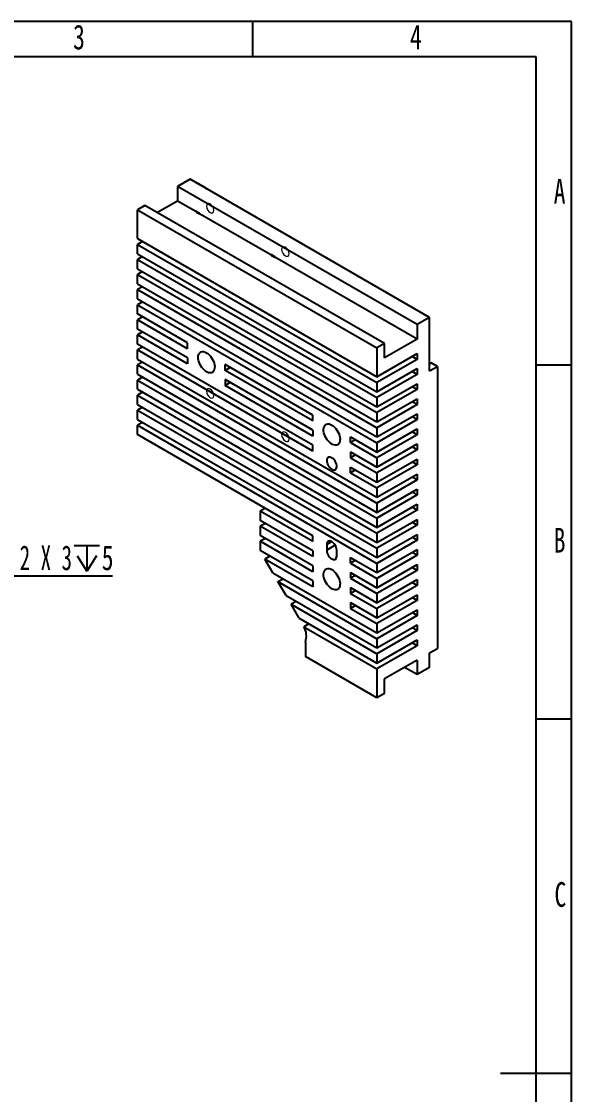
# Model space of a CAD drawing. Header units: millimetres. Extents: x 0 to 210, y 0 to 297.
# Drawn here: x 132.4 to 210, y 145.5 to 297 of the extents above; entities that cross this region are included whole.
import ezdxf

# ---------------------------------------------------------------- set-up
doc = ezdxf.new("R2010")
doc.units = ezdxf.units.MM
doc.layers.add('图框', color=7, linetype='Continuous')
doc.layers.add('尺寸', color=7, linetype='Continuous')
doc.styles.add('SLDTEXTSTYLE5', font='TXT', dxfattribs={"width": 0.7})
doc.styles.add('SLDTEXTSTYLE9', font='TXT', dxfattribs={"width": 0.62})
doc.dimstyles.new('SLDDIMSTYLE7', dxfattribs={"dimtxt": 3.5, "dimasz": 4.08, "dimexe": 0, "dimexo": 0.0625, "dimgap": 0.875, "dimtad": 0, "dimtih": 1, "dimtoh": 1, "dimdec": 6, "dimlfac": 2, "dimrnd": 1e-09, "dimzin": 12, "dimdsep": 46, "dimtxsty": 'SLDTEXTSTYLE5', "dimsah": 1, "dimcen": 0, "dimadec": 0, "dimazin": 3, "dimtfac": 1, "dimtofl": 0, "dimtmove": 0, "dimatfit": 3, "dimfxl": 0, "dimfrac": 2, "dimtolj": 1, "dimtzin": 12, "dimarcsym": 0})

# ---------------------------------------------------------------- blocks, each defined once
blk = doc.blocks.new('SW_SYMBOL_HOLE_DEPTH')
at = {"layer": '尺寸', "color": 0}
for p, q in [((0, 875), (800, 875)), ((400, 875), (400, 75)), ((100, 555), (400, 75)), ((700, 555), (400, 75))]:
    blk.add_line(p, q, dxfattribs=at)
blk = doc.blocks.new('_D_20')
at = {"layer": '尺寸'}
for p, q in [((111.44, 227.42), (111.88, 227.17)), ((111.88, 227.17), (126.48, 218.73)), ((126.48, 218.73), (145.28, 218.73))]:
    blk.add_line(p, q, dxfattribs=at)
blk.add_solid([(111.88, 227.17), (115.15, 224.69), (115.66, 225.57)], dxfattribs=at)
at = {"layer": '尺寸', "xscale": 0.004511737089201878, "yscale": 0.004511737089201878, "zscale": 0.004511737089201878}
blk.add_blockref('SW_SYMBOL_HOLE_DEPTH', (139.85, 219.06), dxfattribs=at)
at = {"layer": '尺寸', "char_height": 3.5, "attachment_point": 1}
for s, insert, style in [('%%c', (128.07, 223.07), 'SLDTEXTSTYLE5'), ('2 X 3', (132.18, 223.05), 'SLDTEXTSTYLE9'), ('5', (143.75, 223.05), 'SLDTEXTSTYLE5')]:
    blk.add_mtext(s, dxfattribs=dict(at, insert=insert, style=style))

msp = doc.modelspace()

# ---------------------------------------------------------------- linework, layer by layer
at = {"color": 7, "linetype": 'Continuous', "lineweight": 25}
for p, q in [((156.21655561, 274.71667881), (154.44878866, 273.69616867)), ((189.98090441, 255.22493514), (156.21655561, 274.71667881)), ((188.21313746, 254.204425), (154.44878866, 273.69616867)), ((154.44878866, 273.69616867), (154.44878866, 271.65481664)), ((157.27738818, 274.1042732), (157.32140996, 274.12968643)), ((158.38207013, 273.51738034), (157.32140996, 274.12968643)), ((158.33804836, 273.49196712), (158.38207013, 273.51738034)), ((158.38207013, 273.46655389), (158.38207013, 273.51738034)), ((154.44878866, 271.65481664), (151.62064887, 270.02216629)), ((157.01205074, 270.17507694), (154.44878866, 271.65481664)), ((149.85259458, 271.04284231), (148.79193441, 270.43053622)), ((148.79193441, 270.43053622), (182.55628321, 250.93879255)), ((148.79193441, 266.34783216), (148.79193441, 270.43053622)), ((183.61694338, 251.55109864), (149.85259458, 271.04284231)), ((167.61865246, 264.0520161), (157.54238083, 269.86892389)), ((148.79193441, 266.34783216), (182.55628321, 246.85608849)), ((149.49915612, 265.93956176), (148.79193441, 265.53129135)), ((148.79193441, 264.22052847), (148.79193441, 265.53129135)), ((148.79193441, 265.53129135), (182.55628321, 246.03954768)), ((148.79193441, 264.22052847), (182.55628321, 244.7287848)), ((149.49915612, 263.81225806), (148.79193441, 263.40398766)), ((188.21313746, 252.16307297), (168.14898254, 263.74586306)), ((148.79193441, 263.40398766), (182.55628321, 243.91224399)), ((148.79193441, 262.09322477), (148.79193441, 263.40398766)), ((148.79193441, 262.09322477), (182.55628321, 242.6014811)), ((149.49915612, 261.68495437), (148.79193441, 261.27668396)), ((148.79193441, 259.96592108), (148.79193441, 261.27668396)), ((148.79193441, 261.27668396), (182.55628321, 241.78494029)), ((148.79193441, 259.96592108), (182.55628321, 240.47417741)), ((149.49915612, 259.55765067), (148.79193441, 259.14938027)), ((148.79193441, 259.14938027), (182.55628321, 239.6576366)), ((148.79193441, 257.83861739), (148.79193441, 259.14938027)), ((148.79193441, 257.83861739), (182.55628321, 238.34687372)), ((149.49915612, 257.43034698), (148.79193441, 257.02207657)), ((148.79193441, 255.71131369), (148.79193441, 257.02207657)), ((148.79193441, 257.02207657), (182.55628321, 237.5303329)), ((155.86300222, 251.62927313), (148.79193441, 255.71131369)), ((149.49915612, 255.30304329), (148.79193441, 254.89477288)), ((148.79193441, 253.58401), (148.79193441, 254.89477288)), ((155.86300222, 250.81273232), (148.79193441, 254.89477288)), ((189.98090441, 255.22493514), (188.21313746, 254.204425)), ((189.98090441, 247.67193263), (189.98090441, 255.22493514)), ((155.86300222, 249.50196944), (148.79193441, 253.58401)), ((149.49915612, 253.17573959), (148.79193441, 252.76746919)), ((188.21313746, 254.204425), (188.21313746, 252.16307297)), ((148.79193441, 251.4567063), (148.79193441, 252.76746919)), ((155.86300222, 248.68542863), (148.79193441, 252.76746919)), ((173.54067175, 237.16956435), (148.79193441, 251.4567063)), ((155.86300222, 250.81273232), (155.86300222, 251.62927313)), ((183.61694338, 251.55109864), (182.55628321, 250.93879255)), ((188.21313746, 252.16307297), (183.61694338, 249.50974661)), ((183.61694338, 249.50974661), (183.61694338, 251.55109864)), ((149.49915612, 251.0484359), (148.79193441, 250.64016549)), ((148.79193441, 249.32940261), (148.79193441, 250.64016549)), ((173.54067175, 236.35302353), (148.79193441, 250.64016549)), ((182.55628321, 250.93879255), (182.55628321, 246.85608849)), ((182.55628321, 246.85608849), (188.21313746, 250.12172094)), ((188.21313746, 250.12172094), (188.21313746, 249.30518013)), ((148.79193441, 249.32940261), (182.55628321, 229.83765894)), ((149.49915612, 248.9211322), (148.79193441, 248.5128618)), ((148.79193441, 248.5128618), (182.55628321, 229.02111813)), ((148.79193441, 247.20209891), (148.79193441, 248.5128618)), ((155.86300222, 249.50196944), (155.86300222, 248.68542863)), ((173.54067175, 241.42417173), (161.16630308, 248.56774271)), ((161.16630308, 247.7512019), (161.16630308, 248.56774271)), ((188.21313746, 249.30518013), (182.55628321, 246.03954768)), ((188.21313746, 249.30518013), (187.50591574, 249.71345053)), ((189.98090441, 248.69244277), (190.20187528, 248.82000654)), ((191.08575876, 248.30975147), (190.20187528, 248.82000654)), ((148.79193441, 247.20209891), (182.55628321, 227.71035524)), ((161.8735248, 248.15947231), (161.16630308, 247.7512019)), ((173.54067175, 240.60763092), (161.16630308, 247.7512019)), ((182.55628321, 244.7287848), (188.21313746, 247.99441725)), ((188.21313746, 247.17787643), (182.55628321, 243.91224399)), ((188.21313746, 247.17787643), (187.50591574, 247.58614684)), ((188.21313746, 247.99441725), (188.21313746, 247.17787643)), ((189.98090441, 247.67193263), (191.08575876, 248.30975147)), ((191.08575876, 248.30975147), (191.08575876, 208.50338689)), ((149.49915612, 246.79382851), (148.79193441, 246.3855581)), ((148.79193441, 245.07479522), (148.79193441, 246.3855581)), ((148.79193441, 246.3855581), (182.55628321, 226.89381443)), ((173.54067175, 239.29686804), (161.16630308, 246.44043902)), ((161.16630308, 246.44043902), (161.16630308, 245.62389821)), ((161.8735248, 246.03216861), (161.16630308, 245.62389821)), ((173.54067175, 238.48032723), (161.16630308, 245.62389821)), ((182.55628321, 246.03954768), (182.55628321, 244.7287848)), ((182.55628321, 242.6014811), (188.21313746, 245.86711355)), ((187.50591574, 245.45884315), (188.21313746, 245.05057274)), ((188.21313746, 245.86711355), (188.21313746, 245.05057274)), ((148.79193441, 245.07479522), (182.55628321, 225.58305155)), ((149.49915612, 244.66652481), (148.79193441, 244.25825441)), ((148.79193441, 244.25825441), (182.55628321, 224.76651074)), ((148.79193441, 242.94749153), (148.79193441, 244.25825441)), ((188.21313746, 245.05057274), (182.55628321, 241.78494029)), ((182.55628321, 243.91224399), (182.55628321, 242.6014811)), ((148.79193441, 242.94749153), (182.55628321, 223.45574786)), ((149.49915612, 242.53922112), (148.79193441, 242.13095071)), ((182.55628321, 240.47417741), (188.21313746, 243.73980986)), ((188.21313746, 242.92326905), (182.55628321, 239.6576366)), ((188.21313746, 242.92326905), (187.50591574, 243.33153945)), ((188.21313746, 243.73980986), (188.21313746, 242.92326905)), ((148.79193441, 240.82018783), (148.79193441, 242.13095071)), ((148.79193441, 242.13095071), (182.55628321, 222.63920704)), ((173.54067175, 240.60763092), (173.54067175, 241.42417173)), ((182.55628321, 241.78494029), (182.55628321, 240.47417741)), ((182.55628321, 238.34687372), (188.21313746, 241.61250616)), ((188.21313746, 240.79596535), (187.50591574, 241.20423576)), ((188.21313746, 241.61250616), (188.21313746, 240.79596535)), ((148.79193441, 240.82018783), (182.55628321, 221.32844416)), ((149.49915612, 240.41191743), (148.79193441, 240.00364702)), ((148.79193441, 240.00364702), (182.55628321, 220.51190335)), ((148.79193441, 238.69288414), (148.79193441, 240.00364702)), ((188.21313746, 240.79596535), (182.55628321, 237.5303329)), ((182.55628321, 239.6576366), (182.55628321, 238.34687372)), ((182.55628321, 236.21957002), (188.21313746, 239.48520247)), ((188.21313746, 239.48520247), (188.21313746, 238.66866166)), ((173.54067175, 224.40574218), (148.79193441, 238.69288414)), ((173.54067175, 239.29686804), (173.54067175, 238.48032723)), ((178.84397261, 238.36264131), (182.55628321, 236.21957002)), ((178.84397261, 237.5461005), (178.84397261, 238.36264131)), ((179.55119432, 237.95437091), (178.84397261, 237.5461005)), ((188.21313746, 238.66866166), (182.55628321, 235.40302921)), ((188.21313746, 238.66866166), (187.50591574, 239.07693206)), ((173.54067175, 236.35302353), (173.54067175, 237.16956435)), ((178.84397261, 237.5461005), (182.55628321, 235.40302921)), ((182.55628321, 237.5303329), (182.55628321, 236.21957002)), ((182.55628321, 234.09226633), (188.21313746, 237.35789877)), ((188.21313746, 236.54135796), (182.55628321, 233.27572552)), ((188.21313746, 236.54135796), (187.50591574, 236.94962837)), ((188.21313746, 237.35789877), (188.21313746, 236.54135796)), ((178.84397261, 236.23533762), (182.55628321, 234.09226633)), ((178.84397261, 236.23533762), (178.84397261, 235.41879681)), ((179.55119432, 235.82706721), (178.84397261, 235.41879681)), ((178.84397261, 235.41879681), (182.55628321, 233.27572552)), ((182.55628321, 235.40302921), (182.55628321, 234.09226633)), ((182.55628321, 231.96496263), (188.21313746, 235.23059508)), ((188.21313746, 234.41405427), (187.50591574, 234.82232467)), ((188.21313746, 235.23059508), (188.21313746, 234.41405427)), ((178.84397261, 234.10803393), (182.55628321, 231.96496263)), ((178.84397261, 233.29149311), (178.84397261, 234.10803393)), ((179.55119432, 233.69976352), (178.84397261, 233.29149311)), ((178.84397261, 233.29149311), (182.55628321, 231.14842182)), ((188.21313746, 234.41405427), (182.55628321, 231.14842182)), ((182.55628321, 233.27572552), (182.55628321, 231.96496263)), ((182.55628321, 229.83765894), (188.21313746, 233.10329139)), ((188.21313746, 232.28675057), (182.55628321, 229.02111813)), ((188.21313746, 232.28675057), (187.50591574, 232.69502098)), ((188.21313746, 233.10329139), (188.21313746, 232.28675057)), ((182.55628321, 231.14842182), (182.55628321, 229.83765894)), ((182.55628321, 227.71035524), (188.21313746, 230.97598769)), ((188.21313746, 230.15944688), (187.50591574, 230.56771729)), ((188.21313746, 230.97598769), (188.21313746, 230.15944688)), ((188.21313746, 230.15944688), (182.55628321, 226.89381443)), ((182.55628321, 229.02111813), (182.55628321, 227.71035524)), ((182.55628321, 225.58305155), (188.21313746, 228.848684)), ((188.21313746, 228.848684), (188.21313746, 228.03214319)), ((166.82327226, 228.28361436), (166.11605055, 227.87534396)), ((166.11605055, 227.87534396), (166.11605055, 226.56458107)), ((173.54067175, 223.58920137), (166.11605055, 227.87534396)), ((188.21313746, 228.03214319), (182.55628321, 224.76651074)), ((188.21313746, 228.03214319), (187.50591574, 228.44041359)), ((173.54067175, 222.27843849), (166.11605055, 226.56458107)), ((166.82327226, 226.15631067), (166.11605055, 225.74804026)), ((166.11605055, 225.74804026), (166.11605055, 224.43727738)), ((173.54067175, 221.46189768), (166.11605055, 225.74804026)), ((182.55628321, 226.89381443), (182.55628321, 225.58305155)), ((182.55628321, 223.45574786), (188.21313746, 226.7213803)), ((188.21313746, 225.90483949), (182.55628321, 222.63920704)), ((188.21313746, 225.90483949), (187.50591574, 226.3131099)), ((188.21313746, 226.7213803), (188.21313746, 225.90483949)), ((173.54067175, 220.15113479), (166.11605055, 224.43727738)), ((173.54067175, 223.58920137), (173.54067175, 224.40574218)), ((182.55628321, 224.76651074), (182.55628321, 223.45574786)), ((182.55628321, 221.32844416), (188.21313746, 224.59407661)), ((188.21313746, 223.7775358), (187.50591574, 224.1858062)), ((188.21313746, 224.59407661), (188.21313746, 223.7775358)), ((166.82327226, 224.02900697), (166.11605055, 223.62073657)), ((166.11605055, 223.62073657), (166.11605055, 222.30997369)), ((173.54067175, 219.33459398), (166.11605055, 223.62073657)), ((175.4852154, 223.17574145), (175.4852154, 222.35920064)), ((188.21313746, 223.7775358), (182.55628321, 220.51190335)), ((173.54067175, 218.0238311), (166.11605055, 222.30997369)), ((167.47345122, 221.52636296), (166.76622951, 221.11809255)), ((173.54067175, 222.27843849), (173.54067175, 221.46189768)), ((176.89942896, 221.54279252), (176.89942896, 222.35933334)), ((178.84397261, 221.34421176), (182.55628321, 219.20114047)), ((178.84397261, 220.52767095), (178.84397261, 221.34421176)), ((182.55628321, 222.63920704), (182.55628321, 221.32844416)), ((182.55628321, 219.20114047), (188.21313746, 222.46677292)), ((188.21313746, 221.6502321), (182.55628321, 218.38459966)), ((188.21313746, 221.6502321), (187.50591574, 222.05850251)), ((188.21313746, 222.46677292), (188.21313746, 221.6502321)), ((167.90132197, 219.15205474), (166.76622951, 221.11809255)), ((173.54067175, 217.20729029), (166.76622951, 221.11809255)), ((173.54067175, 220.15113479), (173.54067175, 219.33459398)), ((179.55119432, 220.93594136), (178.84397261, 220.52767095)), ((178.84397261, 220.52767095), (182.55628321, 218.38459966)), ((182.55628321, 220.51190335), (182.55628321, 219.20114047)), ((182.55628321, 217.07383677), (188.21313746, 220.33946922)), ((188.21313746, 219.52292841), (187.50591574, 219.93119882)), ((188.21313746, 220.33946922), (188.21313746, 219.52292841)), ((167.90132197, 219.15205474), (182.55628321, 210.69192569)), ((168.60842875, 217.92730987), (169.31565047, 218.33558027)), ((178.84397261, 219.21690807), (182.55628321, 217.07383677)), ((178.84397261, 219.21690807), (178.84397261, 218.40036726)), ((179.55119432, 218.80863766), (178.84397261, 218.40036726)), ((178.84397261, 218.40036726), (182.55628321, 216.25729596)), ((188.21313746, 219.52292841), (182.55628321, 216.25729596)), ((182.55628321, 218.38459966), (182.55628321, 217.07383677)), ((182.55628321, 214.94653308), (188.21313746, 218.21216553)), ((188.21313746, 218.21216553), (188.21313746, 217.39562472)), ((168.60842875, 217.92730987), (182.55628321, 209.87538488)), ((169.74352122, 215.96127205), (168.60842875, 217.92730987)), ((173.54067175, 218.0238311), (173.54067175, 217.20729029)), ((178.84397261, 217.08960437), (182.55628321, 214.94653308)), ((178.84397261, 217.08960437), (178.84397261, 216.27306356)), ((179.55119432, 216.68133397), (178.84397261, 216.27306356)), ((188.21313746, 217.39562472), (182.55628321, 214.12999227)), ((188.21313746, 217.39562472), (187.50591574, 217.80389512)), ((169.74352122, 215.96127205), (182.55628321, 208.564622)), ((171.15784971, 215.14479759), (170.450628, 214.73652719)), ((178.84397261, 216.27306356), (182.55628321, 214.12999227)), ((182.55628321, 216.25729596), (182.55628321, 214.94653308)), ((182.55628321, 212.81922939), (188.21313746, 216.08486183)), ((188.21313746, 215.26832102), (182.55628321, 212.00268857)), ((188.21313746, 215.26832102), (187.50591574, 215.67659143)), ((188.21313746, 216.08486183), (188.21313746, 215.26832102)), ((170.450628, 214.73652719), (182.55628321, 207.74808119)), ((171.58572046, 212.77048937), (170.450628, 214.73652719)), ((178.84397261, 214.96230068), (182.55628321, 212.81922939)), ((178.84397261, 214.96230068), (178.84397261, 214.14575987)), ((179.55119432, 214.55403027), (178.84397261, 214.14575987)), ((178.84397261, 214.14575987), (182.55628321, 212.00268857)), ((182.55628321, 214.12999227), (182.55628321, 212.81922939)), ((182.55628321, 210.69192569), (188.21313746, 213.95755814)), ((188.21313746, 213.95755814), (188.21313746, 213.14101733)), ((171.58572046, 212.77048937), (182.55628321, 206.4373183)), ((188.21313746, 213.14101733), (182.55628321, 209.87538488)), ((188.21313746, 213.14101733), (187.50591574, 213.54928773)), ((172.97492269, 211.96852), (172.26770098, 211.56024959)), ((172.26770098, 211.56024959), (182.55628321, 205.62077749)), ((182.55628321, 212.00268857), (182.55628321, 210.69192569)), ((182.55628321, 208.564622), (188.21313746, 211.83025445)), ((188.21313746, 211.01371363), (182.55628321, 207.74808119)), ((188.21313746, 211.01371363), (187.50591574, 211.42198404)), ((188.21313746, 211.83025445), (188.21313746, 211.01371363)), ((172.47367259, 209.39999268), (172.47367259, 207.35864065)), ((182.55628321, 209.87538488), (182.55628321, 208.564622)), ((182.55628321, 206.4373183), (188.21313746, 209.70295075)), ((188.21313746, 208.88640994), (187.50591574, 209.29468035)), ((188.21313746, 209.70295075), (188.21313746, 208.88640994)), ((188.21313746, 208.88640994), (182.55628321, 205.62077749)), ((182.55628321, 207.74808119), (182.55628321, 206.4373183)), ((189.98090441, 207.86556805), (191.08575876, 208.50338689)), ((189.98090441, 205.82421602), (189.98090441, 207.86556805)), ((182.55628321, 201.53807343), (172.47367259, 207.35864065)), ((188.21313746, 206.84505791), (183.61694338, 204.19173155)), ((188.21313746, 206.84505791), (188.21313746, 204.80370588)), ((182.55628321, 205.62077749), (182.55628321, 201.53807343)), ((188.21313746, 204.80370588), (186.44508317, 205.82438189)), ((189.98090441, 205.82421602), (188.21313746, 204.80370588)), ((183.61694338, 202.15037952), (183.61694338, 204.19173155)), ((183.61694338, 202.15037952), (182.55628321, 201.53807343))]:
    msp.add_line(p, q, dxfattribs=at)
at = {"color": 8, "linetype": 'Continuous', "lineweight": 25}
for p, q in [((176.1924371, 223.58401185), (175.4852154, 223.17574145)), ((176.69242026, 223.05610517), (175.4852154, 222.35920064))]:
    msp.add_line(p, q, dxfattribs=at)
at = {"color": 7, "linetype": 'Continuous', "lineweight": 18, "flags": 128}
for points in [[(159.04498274, 271.24664576), (158.8420342, 271.31718885), (158.66998274, 271.2837592), (158.55502162, 271.15144616), (158.51465265, 270.94039319), (158.55502162, 270.6827312), (158.66998274, 270.41768688), (158.8420342, 270.18561084), (159.04498274, 270.02183454), (159.24793127, 269.95129144), (159.41998274, 269.9847211), (159.53494385, 270.11703414), (159.57531282, 270.32808711), (159.53494385, 270.5857491), (159.41998274, 270.85079342), (159.24793127, 271.08286946), (159.04498274, 271.24664576)], [(169.65158445, 265.12358492), (169.44863592, 265.19412801), (169.27658445, 265.16069836), (169.16162334, 265.02838532), (169.12125437, 264.81733235), (169.16162334, 264.55967036), (169.27658445, 264.29462604), (169.44863592, 264.06255), (169.65158445, 263.8987737), (169.85453299, 263.82823061), (170.02658445, 263.86166026), (170.14154557, 263.9939733), (170.18191454, 264.20502627), (170.14154557, 264.46268826), (170.02658445, 264.72773258), (169.85453299, 264.95980862), (169.65158445, 265.12358492)], [(159.04498274, 245.11733978), (158.8420342, 245.18788287), (158.66998274, 245.15445322), (158.55502162, 245.02214018), (158.51465265, 244.81108721), (158.55502162, 244.55342522), (158.66998274, 244.2883809), (158.8420342, 244.05630486), (159.04498274, 243.89252856), (159.24793127, 243.82198546), (159.41998274, 243.85541512), (159.53494385, 243.98772816), (159.57531282, 244.19878113), (159.53494385, 244.45644312), (159.41998274, 244.72148744), (159.24793127, 244.95356348), (159.04498274, 245.11733978)], [(169.65158445, 238.99427894), (169.44863592, 239.06482203), (169.27658445, 239.03139238), (169.16162334, 238.89907934), (169.12125437, 238.68802637), (169.16162334, 238.43036438), (169.27658445, 238.16532006), (169.44863592, 237.93324402), (169.65158445, 237.76946772), (169.85453299, 237.69892463), (170.02658445, 237.73235428), (170.14154557, 237.86466732), (170.18191454, 238.07572029), (170.14154557, 238.33338228), (170.02658445, 238.5984266), (169.85453299, 238.83050264), (169.65158445, 238.99427894)]]:
    msp.add_lwpolyline(points, dxfattribs=at)
at = {"color": 7, "linetype": 'Continuous', "lineweight": 25, "flags": 128}
for points in [[(158.51465265, 250.24247696), (158.71183033, 250.10926913), (158.90333557, 249.9411343), (159.08365911, 249.74290941), (159.24761337, 249.52029701), (159.39048169, 249.27970127), (159.508154, 249.02804369), (159.59724508, 248.77256399), (159.65519195, 248.52061187), (159.68032758, 248.27943552), (159.67192887, 248.05597315), (159.63023742, 247.85665336), (159.55645263, 247.68721024), (159.45269716, 247.55251833), (159.32195585, 247.45645249), (159.1679899, 247.40177635), (158.99522862, 247.39006285), (158.80864205, 247.42164896), (158.61359794, 247.49562602), (158.41570736, 247.60986582), (158.22066325, 247.7610819), (158.03407668, 247.94492406), (157.8613154, 248.15610348), (157.70734945, 248.38854492), (157.57660814, 248.63556147), (157.47285267, 248.89004689), (157.39906788, 249.14468012), (157.35737644, 249.39213582), (157.34897772, 249.62529514), (157.37411335, 249.83745051), (157.43206022, 250.0224986), (157.5211513, 250.17511593), (157.63882361, 250.29091196), (157.78169193, 250.36655545), (157.94564619, 250.39987029), (158.12596973, 250.38989806), (158.31747497, 250.33692564), (158.51465265, 250.24247696)], [(176.19232218, 240.03737556), (176.38949986, 239.90416774), (176.5810051, 239.73603291), (176.76132864, 239.53780801), (176.9252829, 239.31519562), (177.06815122, 239.07459988), (177.18582353, 238.82294229), (177.27491461, 238.56746259), (177.33286148, 238.31551047), (177.35799711, 238.07433412), (177.34959839, 237.85087175), (177.30790695, 237.65155197), (177.23412216, 237.48210884), (177.13036669, 237.34741693), (176.99962538, 237.25135109), (176.84565943, 237.19667495), (176.67289815, 237.18496145), (176.48631158, 237.21654757), (176.29126747, 237.29052462), (176.09337689, 237.40476442), (175.89833278, 237.55598051), (175.71174621, 237.73982266), (175.53898493, 237.95100208), (175.38501898, 238.18344353), (175.25427767, 238.43046007), (175.1505222, 238.6849455), (175.07673741, 238.93957873), (175.03504597, 239.18703443), (175.02664725, 239.42019374), (175.05178288, 239.63234911), (175.10972975, 239.81739721), (175.19882083, 239.97001453), (175.31649314, 240.08581056), (175.45936146, 240.16145405), (175.62331572, 240.19476889), (175.80363926, 240.18479666), (175.9951445, 240.13182424), (176.19232218, 240.03737556)], [(176.19232218, 233.79083835), (176.34432924, 233.72217682), (176.48922861, 233.69490636), (176.62024497, 233.71030212), (176.73125214, 233.7676442), (176.81705954, 233.86425136), (176.87365491, 233.99560634), (176.89839193, 234.15556715), (176.89011391, 234.33665418), (176.84920792, 234.53040001), (176.77758668, 234.7277453), (176.67859913, 234.9194624), (176.55687381, 235.09658684), (176.41810246, 235.25083647), (176.26877387, 235.37499876), (176.11587049, 235.463268), (175.9665419, 235.51151683), (175.82777055, 235.51748919), (175.70604523, 235.48090582), (175.60705768, 235.40347731), (175.53543644, 235.28882414), (175.49453045, 235.14230736), (175.48625243, 234.97077792), (175.51098945, 234.78225637), (175.56758482, 234.58555776), (175.65339222, 234.38987948), (175.76439939, 234.20437125), (175.89541575, 234.03770723), (176.04031512, 233.89768043), (176.19232218, 233.79083835)], [(176.89942896, 222.35933334), (176.88170032, 222.55126529), (176.82940338, 222.75404203), (176.74516052, 222.95749548), (176.63319605, 223.15142364), (176.49912431, 223.32610214), (176.34966824, 223.47277187), (176.19232218, 223.5840782), (176.03497612, 223.65443977), (175.88552005, 223.68032834), (175.75144831, 223.66044577), (175.63948384, 223.59578904), (175.55524098, 223.48960032), (175.50294404, 223.34720434), (175.4852154, 223.17574145)], [(175.4852154, 222.35920064), (175.50294404, 222.16726868), (175.55524098, 221.96449194), (175.63948384, 221.76103849), (175.75144831, 221.56711033), (175.88552005, 221.39243183), (176.03497612, 221.2457621), (176.19232218, 221.13445577), (176.34966824, 221.0640942), (176.49912431, 221.03820563), (176.63319605, 221.0580882), (176.74516052, 221.12274493), (176.82940338, 221.22893365), (176.88170032, 221.37132963), (176.89942896, 221.54279252)], [(176.19232218, 219.62385527), (176.38949986, 219.49064744), (176.5810051, 219.32251261), (176.76132864, 219.12428771), (176.9252829, 218.90167532), (177.06815122, 218.66107958), (177.18582353, 218.40942199), (177.27491461, 218.1539423), (177.33286148, 217.90199017), (177.35799711, 217.66081382), (177.34959839, 217.43735145), (177.30790695, 217.23803167), (177.23412216, 217.06858854), (177.13036669, 216.93389663), (176.99962538, 216.83783079), (176.84565943, 216.78315466), (176.67289815, 216.77144116), (176.48631158, 216.80302727), (176.29126747, 216.87700432), (176.09337689, 216.99124412), (175.89833278, 217.14246021), (175.71174621, 217.32630237), (175.53898493, 217.53748179), (175.38501898, 217.76992323), (175.25427767, 218.01693977), (175.1505222, 218.2714252), (175.07673741, 218.52605843), (175.03504597, 218.77351413), (175.02664725, 219.00667345), (175.05178288, 219.21882881), (175.10972975, 219.40387691), (175.19882083, 219.55649423), (175.31649314, 219.67229026), (175.45936146, 219.74793376), (175.62331572, 219.78124859), (175.80363926, 219.77127636), (175.9951445, 219.71830395), (176.19232218, 219.62385527)]]:
    msp.add_lwpolyline(points, dxfattribs=at)
at = {"color": 7, "linetype": 'Continuous', "lineweight": 25}
for centre, radius, start, end in [((157.04156856, 269.61380323), 0.56204935, 26.9949201009, 93.0104564318), ((167.64817028, 263.49074239), 0.56204935, 26.9949201009, 93.0104564318), ((169.95144802, 210.24945667), 2.66142929, 341.3869081283, 29.5059968553)]:
    msp.add_arc(centre, radius, start, end, dxfattribs=at)
for points in [[(157.01205074, 270.17507694), (157.03942713, 270.14145344), (157.06945599, 270.10877718), (157.13895585, 270.04679658), (157.17924274, 270.0171888), (157.31559146, 269.9386328), (157.42637567, 269.90040103), (157.54238083, 269.86892389)], [(167.61865246, 264.0520161), (167.64602885, 264.0183926), (167.67605771, 263.98571635), (167.74555757, 263.92373574), (167.78584446, 263.89412796), (167.92219318, 263.81557197), (168.03297739, 263.77734019), (168.14898254, 263.74586306)]]:
    msp.add_open_spline(points, degree=3, knots=[0, 0, 0, 0, 0.25, 0.25, 0.5, 0.5, 1, 1, 1, 1], dxfattribs=at)
at = {"layer": '图框'}
for p, q in [((210, 297), (0, 297)), ((165, 297), (165, 292)), ((210, 0), (210, 297)), ((210, 248.5), (205, 248.5)), ((210, 198.5), (205, 198.5))]:
    msp.add_line(p, q, dxfattribs=at)
at = {"layer": '图框', "lineweight": 25}
for p, q in [((205, 292), (25, 292)), ((205, 4.97293926), (205, 292)), ((210, 148.5), (200, 148.5))]:
    msp.add_line(p, q, dxfattribs=at)

# ---------------------------------------------------------------- texts
at = {"color": 7, "linetype": 'Continuous', "lineweight": 0, "char_height": 3.5, "attachment_point": 2, "style": 'SLDTEXTSTYLE5'}
for s, insert in [('3', (140.54444444, 296.54775852)), ('4', (188.04444444, 296.54775852))]:
    msp.add_mtext(s, dxfattribs=dict(at, insert=insert))
at = {"layer": '图框', "char_height": 3.5, "attachment_point": 2, "style": 'SLDTEXTSTYLE5'}
for s, insert in [('A', (208.32031252, 274.77069777)), ('B', (208.32031252, 225.52069777)), ('C', (208.42725694, 175.52069777))]:
    msp.add_mtext(s, dxfattribs=dict(at, insert=insert))

# ---------------------------------------------------------------- dimensions: what is measured, and where the dimension line sits
at = {"layer": '尺寸'}
dim = msp.add_radius_dim(center=(111.44248892, 227.42027055), mpoint=(111.87538444, 227.17006769), text='%%c<> X 3{\\fGDT;x}5\\P', dimstyle='SLDDIMSTYLE7', override={"dimpost": '<>'}, dxfattribs=at)
dim.commit()
dim.dimension.update_dxf_attribs({"geometry": '_D_20', "text_midpoint": (136.67563092, 220.80002398), "dimtype": 164})

doc.saveas('drawing.dxf')
